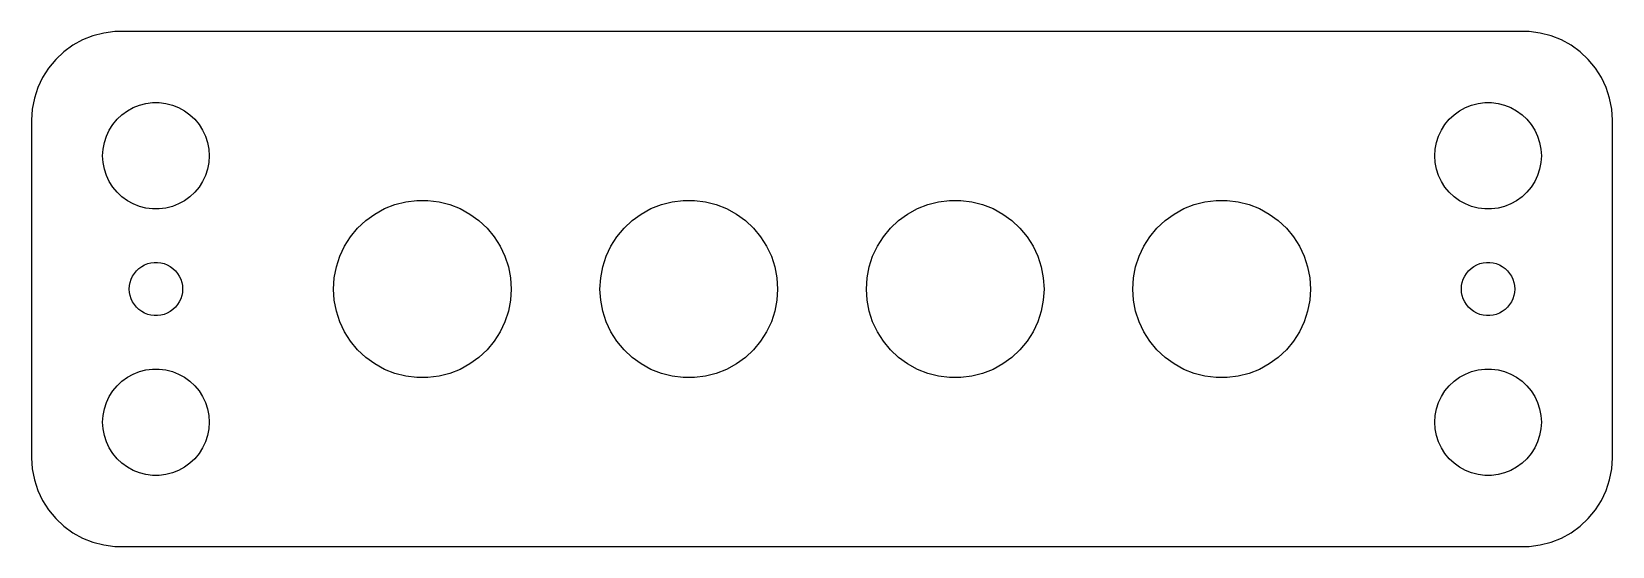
# Model space of a CAD drawing. Header units: metres. Extents: x -44.5 to 44.5, y -14.5 to 14.5.
import ezdxf

# ---------------------------------------------------------------- set-up
doc = ezdxf.new("R2010")
doc.units = ezdxf.units.M

msp = doc.modelspace()

# ---------------------------------------------------------------- linework, layer by layer
for p, q in [((-41.0451, 14.2553), (-41.6289, 14.0241)), ((-40.4369, 14.4114), (-41.0451, 14.2553)), ((-39.8139, 14.4901), (-40.4369, 14.4114)), ((39.8139, 14.4901), (-39.8139, 14.4901)), ((40.4369, 14.4114), (39.8139, 14.4901)), ((41.0451, 14.2553), (40.4369, 14.4114)), ((41.6289, 14.0241), (41.0451, 14.2553)), ((-42.6871, 13.3526), (-43.1448, 12.9227)), ((-42.1791, 13.7216), (-42.6871, 13.3526)), ((-41.6289, 14.0241), (-42.1791, 13.7216)), ((42.1791, 13.7216), (41.6289, 14.0241)), ((42.6871, 13.3526), (42.1791, 13.7216)), ((43.1448, 12.9227), (42.6871, 13.3526)), ((-43.1448, 12.9227), (-43.5451, 12.4389)), ((43.5451, 12.4389), (43.1448, 12.9227)), ((-43.8815, 11.9088), (-44.1489, 11.3406)), ((-43.5451, 12.4389), (-43.8815, 11.9088)), ((43.8815, 11.9088), (43.5451, 12.4389)), ((44.1489, 11.3406), (43.8815, 11.9088)), ((-44.3429, 10.7434), (-44.4606, 10.1267)), ((-44.1489, 11.3406), (-44.3429, 10.7434)), ((44.3429, 10.7434), (44.1489, 11.3406)), ((44.4606, 10.1267), (44.3429, 10.7434)), ((-44.4606, 10.1267), (-44.5, 9.5)), ((-39.6869, 9.55363), (-39.4123, 9.81154)), ((-39.4123, 9.81154), (-39.1075, 10.033)), ((-39.1075, 10.033), (-38.7773, 10.2145)), ((-38.7773, 10.2145), (-38.427, 10.3532)), ((-38.427, 10.3532), (-38.0621, 10.4469)), ((-38.0621, 10.4469), (-37.6884, 10.4941)), ((-37.6884, 10.4941), (-37.3116, 10.4941)), ((-37.3116, 10.4941), (-36.9379, 10.4469)), ((-36.9379, 10.4469), (-36.5729, 10.3532)), ((-36.5729, 10.3532), (-36.2227, 10.2145)), ((-36.2227, 10.2145), (-35.8925, 10.033)), ((-35.8925, 10.033), (-35.5877, 9.81154)), ((-35.5877, 9.81154), (-35.3131, 9.55363)), ((35.3131, 9.55363), (35.5877, 9.81154)), ((35.5877, 9.81154), (35.8925, 10.033)), ((35.8925, 10.033), (36.2227, 10.2145)), ((36.2227, 10.2145), (36.5729, 10.3532)), ((36.5729, 10.3532), (36.9379, 10.4469)), ((36.9379, 10.4469), (37.3116, 10.4941)), ((37.3116, 10.4941), (37.6884, 10.4941)), ((37.6884, 10.4941), (38.0621, 10.4469)), ((38.0621, 10.4469), (38.427, 10.3532)), ((38.427, 10.3532), (38.7773, 10.2145)), ((38.7773, 10.2145), (39.1075, 10.033)), ((39.1075, 10.033), (39.4123, 9.81154)), ((39.4123, 9.81154), (39.6869, 9.55363)), ((44.5, 9.5), (44.4606, 10.1267)), ((-44.5, 9.5), (-44.5, -9.5)), ((-40.2893, 8.60437), (-40.1289, 8.94525)), ((-40.1289, 8.94525), (-39.927, 9.26335)), ((-39.927, 9.26335), (-39.6869, 9.55363)), ((-35.3131, 9.55363), (-35.0729, 9.26335)), ((-35.0729, 9.26335), (-34.8711, 8.94525)), ((-34.8711, 8.94525), (-34.7107, 8.60437)), ((34.7107, 8.60437), (34.8711, 8.94525)), ((34.8711, 8.94525), (35.0729, 9.26335)), ((35.0729, 9.26335), (35.3131, 9.55363)), ((39.6869, 9.55363), (39.927, 9.26335)), ((39.927, 9.26335), (40.1289, 8.94525)), ((40.1289, 8.94525), (40.2893, 8.60437)), ((44.5, -9.5), (44.5, 9.5)), ((-40.4763, 7.87599), (-40.4057, 8.24606)), ((-40.4057, 8.24606), (-40.2893, 8.60437)), ((-34.7107, 8.60437), (-34.5942, 8.24606)), ((-34.5942, 8.24606), (-34.5237, 7.87599)), ((34.5237, 7.87599), (34.5942, 8.24606)), ((34.5942, 8.24606), (34.7107, 8.60437)), ((40.2893, 8.60437), (40.4057, 8.24606)), ((40.4057, 8.24606), (40.4763, 7.87599)), ((-40.5, 7.5), (-40.4763, 7.87599)), ((-40.4763, 7.12399), (-40.5, 7.5)), ((-40.4057, 6.75392), (-40.4763, 7.12399)), ((-34.5237, 7.12399), (-34.5942, 6.75392)), ((-34.5237, 7.87599), (-34.5, 7.5)), ((-34.5, 7.5), (-34.5237, 7.12399)), ((34.5, 7.5), (34.5237, 7.87599)), ((34.5237, 7.12399), (34.5, 7.5)), ((34.5942, 6.75392), (34.5237, 7.12399)), ((40.4763, 7.12399), (40.4057, 6.75392)), ((40.4763, 7.87599), (40.5, 7.5)), ((40.5, 7.5), (40.4763, 7.12399)), ((-40.2893, 6.39561), (-40.4057, 6.75392)), ((-40.1289, 6.05473), (-40.2893, 6.39561)), ((-34.7107, 6.39561), (-34.8711, 6.05473)), ((-34.5942, 6.75392), (-34.7107, 6.39561)), ((34.7107, 6.39561), (34.5942, 6.75392)), ((34.8711, 6.05473), (34.7107, 6.39561)), ((40.2893, 6.39561), (40.1289, 6.05473)), ((40.4057, 6.75392), (40.2893, 6.39561)), ((-39.927, 5.73663), (-40.1289, 6.05473)), ((-39.6869, 5.44635), (-39.927, 5.73663)), ((-39.4123, 5.18845), (-39.6869, 5.44635)), ((-35.3131, 5.44635), (-35.5877, 5.18845)), ((-35.0729, 5.73663), (-35.3131, 5.44635)), ((-34.8711, 6.05473), (-35.0729, 5.73663)), ((35.0729, 5.73663), (34.8711, 6.05473)), ((35.3131, 5.44635), (35.0729, 5.73663)), ((35.5877, 5.18845), (35.3131, 5.44635)), ((39.6869, 5.44635), (39.4123, 5.18845)), ((39.927, 5.73663), (39.6869, 5.44635)), ((40.1289, 6.05473), (39.927, 5.73663)), ((-39.1075, 4.96701), (-39.4123, 5.18845)), ((-38.7773, 4.78551), (-39.1075, 4.96701)), ((-38.427, 4.64682), (-38.7773, 4.78551)), ((-38.0621, 4.55313), (-38.427, 4.64682)), ((-37.6884, 4.50591), (-38.0621, 4.55313)), ((-37.3116, 4.50591), (-37.6884, 4.50591)), ((-36.9379, 4.55313), (-37.3116, 4.50591)), ((-36.5729, 4.64682), (-36.9379, 4.55313)), ((-36.2227, 4.78551), (-36.5729, 4.64682)), ((-35.8925, 4.96701), (-36.2227, 4.78551)), ((-35.5877, 5.18845), (-35.8925, 4.96701)), ((-25.1791, 4.22163), (-24.6289, 4.52412)), ((-24.6289, 4.52412), (-24.0451, 4.75528)), ((-24.0451, 4.75528), (-23.4369, 4.91142)), ((-23.4369, 4.91142), (-22.8139, 4.99013)), ((-22.8139, 4.99013), (-22.186, 4.99013)), ((-22.186, 4.99013), (-21.5631, 4.91142)), ((-21.5631, 4.91142), (-20.9549, 4.75528)), ((-20.9549, 4.75528), (-20.3711, 4.52412)), ((-20.3711, 4.52412), (-19.8209, 4.22163)), ((-10.1791, 4.22163), (-9.62889, 4.52412)), ((-9.62889, 4.52412), (-9.04507, 4.75528)), ((-9.04507, 4.75528), (-8.4369, 4.91142)), ((-8.4369, 4.91142), (-7.81395, 4.99013)), ((-7.81395, 4.99013), (-7.18604, 4.99013)), ((-7.18604, 4.99013), (-6.56308, 4.91142)), ((-6.56308, 4.91142), (-5.95491, 4.75528)), ((-5.95491, 4.75528), (-5.37109, 4.52412)), ((-5.37109, 4.52412), (-4.82086, 4.22163)), ((4.82086, 4.22163), (5.37109, 4.52412)), ((5.37109, 4.52412), (5.95491, 4.75528)), ((5.95491, 4.75528), (6.56308, 4.91142)), ((6.56308, 4.91142), (7.18604, 4.99013)), ((7.18604, 4.99013), (7.81395, 4.99013)), ((7.81395, 4.99013), (8.4369, 4.91142)), ((8.4369, 4.91142), (9.04507, 4.75528)), ((9.04507, 4.75528), (9.62889, 4.52412)), ((9.62889, 4.52412), (10.1791, 4.22163)), ((19.8209, 4.22163), (20.3711, 4.52412)), ((20.3711, 4.52412), (20.9549, 4.75528)), ((20.9549, 4.75528), (21.5631, 4.91142)), ((21.5631, 4.91142), (22.186, 4.99013)), ((22.186, 4.99013), (22.8139, 4.99013)), ((22.8139, 4.99013), (23.4369, 4.91142)), ((23.4369, 4.91142), (24.0451, 4.75528)), ((24.0451, 4.75528), (24.6289, 4.52412)), ((24.6289, 4.52412), (25.1791, 4.22163)), ((35.8925, 4.96701), (35.5877, 5.18845)), ((36.2227, 4.78551), (35.8925, 4.96701)), ((36.5729, 4.64682), (36.2227, 4.78551)), ((36.9379, 4.55313), (36.5729, 4.64682)), ((37.3116, 4.50591), (36.9379, 4.55313)), ((37.6884, 4.50591), (37.3116, 4.50591)), ((38.0621, 4.55313), (37.6884, 4.50591)), ((38.427, 4.64682), (38.0621, 4.55313)), ((38.7773, 4.78551), (38.427, 4.64682)), ((39.1075, 4.96701), (38.7773, 4.78551)), ((39.4123, 5.18845), (39.1075, 4.96701)), ((-26.1448, 3.42273), (-25.6871, 3.85255)), ((-25.6871, 3.85255), (-25.1791, 4.22163)), ((-19.8209, 4.22163), (-19.3129, 3.85255)), ((-19.3129, 3.85255), (-18.8551, 3.42273)), ((-11.1448, 3.42273), (-10.6871, 3.85255)), ((-10.6871, 3.85255), (-10.1791, 4.22163)), ((-4.82086, 4.22163), (-4.31287, 3.85255)), ((-4.31287, 3.85255), (-3.85515, 3.42273)), ((3.85515, 3.42273), (4.31287, 3.85255)), ((4.31287, 3.85255), (4.82086, 4.22163)), ((10.1791, 4.22163), (10.6871, 3.85255)), ((10.6871, 3.85255), (11.1448, 3.42273)), ((18.8551, 3.42273), (19.3129, 3.85255)), ((19.3129, 3.85255), (19.8209, 4.22163)), ((25.1791, 4.22163), (25.6871, 3.85255)), ((25.6871, 3.85255), (26.1448, 3.42273)), ((-26.8815, 2.40877), (-26.5451, 2.93892)), ((-26.5451, 2.93892), (-26.1448, 3.42273)), ((-18.8551, 3.42273), (-18.4549, 2.93892)), ((-18.4549, 2.93892), (-18.1185, 2.40877)), ((-11.8815, 2.40877), (-11.5451, 2.93892)), ((-11.5451, 2.93892), (-11.1448, 3.42273)), ((-3.85515, 3.42273), (-3.45491, 2.93892)), ((-3.45491, 2.93892), (-3.11845, 2.40877)), ((3.11845, 2.40877), (3.45491, 2.93892)), ((3.45491, 2.93892), (3.85515, 3.42273)), ((11.1448, 3.42273), (11.5451, 2.93892)), ((11.5451, 2.93892), (11.8815, 2.40877)), ((18.1185, 2.40877), (18.4549, 2.93892)), ((18.4549, 2.93892), (18.8551, 3.42273)), ((26.1448, 3.42273), (26.5451, 2.93892)), ((26.5451, 2.93892), (26.8815, 2.40877)), ((-27.3429, 1.24344), (-27.1489, 1.84062)), ((-27.1489, 1.84062), (-26.8815, 2.40877)), ((-18.1185, 2.40877), (-17.8511, 1.84062)), ((-17.8511, 1.84062), (-17.6571, 1.24344)), ((-12.3429, 1.24344), (-12.1489, 1.84062)), ((-12.1489, 1.84062), (-11.8815, 2.40877)), ((-3.11845, 2.40877), (-2.8511, 1.84062)), ((-2.8511, 1.84062), (-2.65707, 1.24344)), ((2.65707, 1.24344), (2.8511, 1.84062)), ((2.8511, 1.84062), (3.11845, 2.40877)), ((11.8815, 2.40877), (12.1489, 1.84062)), ((12.1489, 1.84062), (12.3429, 1.24344)), ((17.6571, 1.24344), (17.8511, 1.84062)), ((17.8511, 1.84062), (18.1185, 2.40877)), ((26.8815, 2.40877), (27.1489, 1.84062)), ((27.1489, 1.84062), (27.3429, 1.24344)), ((-38.7135, 0.881668), (-38.5934, 1.02681)), ((-38.5934, 1.02681), (-38.4561, 1.15576)), ((-38.4561, 1.15576), (-38.3037, 1.26648)), ((-38.3037, 1.26648), (-38.1387, 1.35724)), ((-38.1387, 1.35724), (-37.9635, 1.42657)), ((-37.9635, 1.42657), (-37.7811, 1.47342)), ((-37.7811, 1.47342), (-37.5942, 1.49704)), ((-37.5942, 1.49704), (-37.4058, 1.49704)), ((-37.4058, 1.49704), (-37.2189, 1.47342)), ((-37.2189, 1.47342), (-37.0365, 1.42657)), ((-37.0365, 1.42657), (-36.8613, 1.35724)), ((-36.8613, 1.35724), (-36.6963, 1.26648)), ((-36.6963, 1.26648), (-36.5439, 1.15576)), ((-36.5439, 1.15576), (-36.4065, 1.02681)), ((-36.4065, 1.02681), (-36.2865, 0.881668)), ((-27.4606, 0.626663), (-27.3429, 1.24344)), ((-17.6571, 1.24344), (-17.5394, 0.626663)), ((-12.4606, 0.626663), (-12.3429, 1.24344)), ((-2.65707, 1.24344), (-2.53941, 0.626663)), ((2.53941, 0.626663), (2.65707, 1.24344)), ((12.3429, 1.24344), (12.4606, 0.626663)), ((17.5394, 0.626663), (17.6571, 1.24344)), ((27.3429, 1.24344), (27.4606, 0.626663)), ((36.2865, 0.881668), (36.4065, 1.02681)), ((36.4065, 1.02681), (36.5439, 1.15576)), ((36.5439, 1.15576), (36.6963, 1.26648)), ((36.6963, 1.26648), (36.8613, 1.35724)), ((36.8613, 1.35724), (37.0365, 1.42657)), ((37.0365, 1.42657), (37.2189, 1.47342)), ((37.2189, 1.47342), (37.4058, 1.49704)), ((37.4058, 1.49704), (37.5942, 1.49704)), ((37.5942, 1.49704), (37.7811, 1.47342)), ((37.7811, 1.47342), (37.9635, 1.42657)), ((37.9635, 1.42657), (38.1387, 1.35724)), ((38.1387, 1.35724), (38.3037, 1.26648)), ((38.3037, 1.26648), (38.4561, 1.15576)), ((38.4561, 1.15576), (38.5934, 1.02681)), ((38.5934, 1.02681), (38.7135, 0.881668)), ((-39, 0), (-38.9882, 0.187988)), ((-38.9882, -0.187988), (-39, 0)), ((-38.9882, 0.187988), (-38.9529, 0.373032)), ((-38.9529, 0.373032), (-38.8947, 0.552185)), ((-38.8947, 0.552185), (-38.8145, 0.722626)), ((-38.8145, 0.722626), (-38.7135, 0.881668)), ((-36.2865, 0.881668), (-36.1855, 0.722626)), ((-36.1855, 0.722626), (-36.1053, 0.552185)), ((-36.1053, 0.552185), (-36.0471, 0.373032)), ((-36.0471, 0.373032), (-36.0118, 0.187988)), ((-36.0118, 0.187988), (-36, 0)), ((-36, 0), (-36.0118, -0.187988)), ((-27.5, 0), (-27.4606, 0.626663)), ((-27.4606, -0.626663), (-27.5, 0)), ((-17.5394, 0.626663), (-17.5, 0)), ((-17.5, 0), (-17.5394, -0.626663)), ((-12.5, 0), (-12.4606, 0.626663)), ((-12.4606, -0.626663), (-12.5, 0)), ((-2.53941, 0.626663), (-2.5, 0)), ((-2.5, 0), (-2.53941, -0.626663)), ((2.5, 0), (2.53941, 0.626663)), ((2.53941, -0.626663), (2.5, 0)), ((12.4606, 0.626663), (12.5, 0)), ((12.5, 0), (12.4606, -0.626663)), ((17.5, 0), (17.5394, 0.626663)), ((17.5394, -0.626663), (17.5, 0)), ((27.4606, 0.626663), (27.5, 0)), ((27.5, 0), (27.4606, -0.626663)), ((36, 0), (36.0118, 0.187988)), ((36.0118, -0.187988), (36, 0)), ((36.0118, 0.187988), (36.0471, 0.373032)), ((36.0471, 0.373032), (36.1053, 0.552185)), ((36.1053, 0.552185), (36.1855, 0.722626)), ((36.1855, 0.722626), (36.2865, 0.881668)), ((38.7135, 0.881668), (38.8145, 0.722626)), ((38.8145, 0.722626), (38.8947, 0.552185)), ((38.8947, 0.552185), (38.9529, 0.373032)), ((38.9529, 0.373032), (38.9882, 0.187988)), ((38.9882, 0.187988), (39, 0)), ((39, 0), (38.9882, -0.187988)), ((-38.9529, -0.373032), (-38.9882, -0.187988)), ((-38.8947, -0.552185), (-38.9529, -0.373032)), ((-38.8145, -0.722626), (-38.8947, -0.552185)), ((-38.7135, -0.881668), (-38.8145, -0.722626)), ((-38.5934, -1.02681), (-38.7135, -0.881668)), ((-36.2865, -0.881668), (-36.4065, -1.02681)), ((-36.1855, -0.722626), (-36.2865, -0.881668)), ((-36.1053, -0.552185), (-36.1855, -0.722626)), ((-36.0471, -0.373032), (-36.1053, -0.552185)), ((-36.0118, -0.187988), (-36.0471, -0.373032)), ((-27.3429, -1.24344), (-27.4606, -0.626663)), ((-17.5394, -0.626663), (-17.6571, -1.24344)), ((-12.3429, -1.24344), (-12.4606, -0.626663)), ((-2.53941, -0.626663), (-2.65707, -1.24344)), ((2.65707, -1.24344), (2.53941, -0.626663)), ((12.4606, -0.626663), (12.3429, -1.24344)), ((17.6571, -1.24344), (17.5394, -0.626663)), ((27.4606, -0.626663), (27.3429, -1.24344)), ((36.0471, -0.373032), (36.0118, -0.187988)), ((36.1053, -0.552185), (36.0471, -0.373032)), ((36.1855, -0.722626), (36.1053, -0.552185)), ((36.2865, -0.881668), (36.1855, -0.722626)), ((36.4065, -1.02681), (36.2865, -0.881668)), ((38.7135, -0.881668), (38.5934, -1.02681)), ((38.8145, -0.722626), (38.7135, -0.881668)), ((38.8947, -0.552185), (38.8145, -0.722626)), ((38.9529, -0.373032), (38.8947, -0.552185)), ((38.9882, -0.187988), (38.9529, -0.373032)), ((-38.4561, -1.15576), (-38.5934, -1.02681)), ((-38.3037, -1.26648), (-38.4561, -1.15576)), ((-38.1387, -1.35724), (-38.3037, -1.26648)), ((-37.9635, -1.42657), (-38.1387, -1.35724)), ((-37.7811, -1.47342), (-37.9635, -1.42657)), ((-37.5942, -1.49704), (-37.7811, -1.47342)), ((-37.4058, -1.49704), (-37.5942, -1.49704)), ((-37.2189, -1.47342), (-37.4058, -1.49704)), ((-37.0365, -1.42657), (-37.2189, -1.47342)), ((-36.8613, -1.35724), (-37.0365, -1.42657)), ((-36.6963, -1.26648), (-36.8613, -1.35724)), ((-36.5439, -1.15576), (-36.6963, -1.26648)), ((-36.4065, -1.02681), (-36.5439, -1.15576)), ((-27.1489, -1.84062), (-27.3429, -1.24344)), ((-17.6571, -1.24344), (-17.8511, -1.84062)), ((-12.1489, -1.84062), (-12.3429, -1.24344)), ((-2.65707, -1.24344), (-2.8511, -1.84062)), ((2.8511, -1.84062), (2.65707, -1.24344)), ((12.3429, -1.24344), (12.1489, -1.84062)), ((17.8511, -1.84062), (17.6571, -1.24344)), ((27.3429, -1.24344), (27.1489, -1.84062)), ((36.5439, -1.15576), (36.4065, -1.02681)), ((36.6963, -1.26648), (36.5439, -1.15576)), ((36.8613, -1.35724), (36.6963, -1.26648)), ((37.0365, -1.42657), (36.8613, -1.35724)), ((37.2189, -1.47342), (37.0365, -1.42657)), ((37.4058, -1.49704), (37.2189, -1.47342)), ((37.5942, -1.49704), (37.4058, -1.49704)), ((37.7811, -1.47342), (37.5942, -1.49704)), ((37.9635, -1.42657), (37.7811, -1.47342)), ((38.1387, -1.35724), (37.9635, -1.42657)), ((38.3037, -1.26648), (38.1387, -1.35724)), ((38.4561, -1.15576), (38.3037, -1.26648)), ((38.5934, -1.02681), (38.4561, -1.15576)), ((-26.8815, -2.40877), (-27.1489, -1.84062)), ((-26.5451, -2.93892), (-26.8815, -2.40877)), ((-18.1185, -2.40877), (-18.4549, -2.93892)), ((-17.8511, -1.84062), (-18.1185, -2.40877)), ((-11.8815, -2.40877), (-12.1489, -1.84062)), ((-11.5451, -2.93892), (-11.8815, -2.40877)), ((-3.11845, -2.40877), (-3.45491, -2.93892)), ((-2.8511, -1.84062), (-3.11845, -2.40877)), ((3.11845, -2.40877), (2.8511, -1.84062)), ((3.45491, -2.93892), (3.11845, -2.40877)), ((11.8815, -2.40877), (11.5451, -2.93892)), ((12.1489, -1.84062), (11.8815, -2.40877)), ((18.1185, -2.40877), (17.8511, -1.84062)), ((18.4549, -2.93892), (18.1185, -2.40877)), ((26.8815, -2.40877), (26.5451, -2.93892)), ((27.1489, -1.84062), (26.8815, -2.40877)), ((-26.1448, -3.42273), (-26.5451, -2.93892)), ((-25.6871, -3.85255), (-26.1448, -3.42273)), ((-18.8551, -3.42273), (-19.3129, -3.85255)), ((-18.4549, -2.93892), (-18.8551, -3.42273)), ((-11.1448, -3.42273), (-11.5451, -2.93892)), ((-10.6871, -3.85255), (-11.1448, -3.42273)), ((-3.85515, -3.42273), (-4.31287, -3.85255)), ((-3.45491, -2.93892), (-3.85515, -3.42273)), ((3.85515, -3.42273), (3.45491, -2.93892)), ((4.31287, -3.85255), (3.85515, -3.42273)), ((11.1448, -3.42273), (10.6871, -3.85255)), ((11.5451, -2.93892), (11.1448, -3.42273)), ((18.8551, -3.42273), (18.4549, -2.93892)), ((19.3129, -3.85255), (18.8551, -3.42273)), ((26.1448, -3.42273), (25.6871, -3.85255)), ((26.5451, -2.93892), (26.1448, -3.42273)), ((-25.1791, -4.22163), (-25.6871, -3.85255)), ((-24.6289, -4.52412), (-25.1791, -4.22163)), ((-19.8209, -4.22163), (-20.3711, -4.52412)), ((-19.3129, -3.85255), (-19.8209, -4.22163)), ((-10.1791, -4.22163), (-10.6871, -3.85255)), ((-9.62889, -4.52412), (-10.1791, -4.22163)), ((-4.82086, -4.22163), (-5.37109, -4.52412)), ((-4.31287, -3.85255), (-4.82086, -4.22163)), ((4.82086, -4.22163), (4.31287, -3.85255)), ((5.37109, -4.52412), (4.82086, -4.22163)), ((10.1791, -4.22163), (9.62889, -4.52412)), ((10.6871, -3.85255), (10.1791, -4.22163)), ((19.8209, -4.22163), (19.3129, -3.85255)), ((20.3711, -4.52412), (19.8209, -4.22163)), ((25.1791, -4.22163), (24.6289, -4.52412)), ((25.6871, -3.85255), (25.1791, -4.22163)), ((-39.6869, -5.44635), (-39.4123, -5.18845)), ((-39.4123, -5.18845), (-39.1075, -4.96701)), ((-39.1075, -4.96701), (-38.7773, -4.78551)), ((-38.7773, -4.78551), (-38.427, -4.64682)), ((-38.427, -4.64682), (-38.0621, -4.55313)), ((-38.0621, -4.55313), (-37.6884, -4.50591)), ((-37.6884, -4.50591), (-37.3116, -4.50591)), ((-37.3116, -4.50591), (-36.9379, -4.55313)), ((-36.9379, -4.55313), (-36.5729, -4.64682)), ((-36.5729, -4.64682), (-36.2227, -4.78551)), ((-36.2227, -4.78551), (-35.8925, -4.96701)), ((-35.8925, -4.96701), (-35.5877, -5.18845)), ((-35.5877, -5.18845), (-35.3131, -5.44635)), ((-24.0451, -4.75528), (-24.6289, -4.52412)), ((-23.4369, -4.91142), (-24.0451, -4.75528)), ((-22.8139, -4.99013), (-23.4369, -4.91142)), ((-22.186, -4.99013), (-22.8139, -4.99013)), ((-21.5631, -4.91142), (-22.186, -4.99013)), ((-20.9549, -4.75528), (-21.5631, -4.91142)), ((-20.3711, -4.52412), (-20.9549, -4.75528)), ((-9.04507, -4.75528), (-9.62889, -4.52412)), ((-8.4369, -4.91142), (-9.04507, -4.75528)), ((-7.81395, -4.99013), (-8.4369, -4.91142)), ((-7.18604, -4.99013), (-7.81395, -4.99013)), ((-6.56308, -4.91142), (-7.18604, -4.99013)), ((-5.95491, -4.75528), (-6.56308, -4.91142)), ((-5.37109, -4.52412), (-5.95491, -4.75528)), ((5.95491, -4.75528), (5.37109, -4.52412)), ((6.56308, -4.91142), (5.95491, -4.75528)), ((7.18604, -4.99013), (6.56308, -4.91142)), ((7.81395, -4.99013), (7.18604, -4.99013)), ((8.4369, -4.91142), (7.81395, -4.99013)), ((9.04507, -4.75528), (8.4369, -4.91142)), ((9.62889, -4.52412), (9.04507, -4.75528)), ((20.9549, -4.75528), (20.3711, -4.52412)), ((21.5631, -4.91142), (20.9549, -4.75528)), ((22.186, -4.99013), (21.5631, -4.91142)), ((22.8139, -4.99013), (22.186, -4.99013)), ((23.4369, -4.91142), (22.8139, -4.99013)), ((24.0451, -4.75528), (23.4369, -4.91142)), ((24.6289, -4.52412), (24.0451, -4.75528)), ((35.3131, -5.44635), (35.5877, -5.18845)), ((35.5877, -5.18845), (35.8925, -4.96701)), ((35.8925, -4.96701), (36.2227, -4.78551)), ((36.2227, -4.78551), (36.5729, -4.64682)), ((36.5729, -4.64682), (36.9379, -4.55313)), ((36.9379, -4.55313), (37.3116, -4.50591)), ((37.3116, -4.50591), (37.6884, -4.50591)), ((37.6884, -4.50591), (38.0621, -4.55313)), ((38.0621, -4.55313), (38.427, -4.64682)), ((38.427, -4.64682), (38.7773, -4.78551)), ((38.7773, -4.78551), (39.1075, -4.96701)), ((39.1075, -4.96701), (39.4123, -5.18845)), ((39.4123, -5.18845), (39.6869, -5.44635)), ((-40.2893, -6.39561), (-40.1289, -6.05473)), ((-40.1289, -6.05473), (-39.927, -5.73663)), ((-39.927, -5.73663), (-39.6869, -5.44635)), ((-35.3131, -5.44635), (-35.0729, -5.73663)), ((-35.0729, -5.73663), (-34.8711, -6.05473)), ((-34.8711, -6.05473), (-34.7107, -6.39561)), ((34.7107, -6.39561), (34.8711, -6.05473)), ((34.8711, -6.05473), (35.0729, -5.73663)), ((35.0729, -5.73663), (35.3131, -5.44635)), ((39.6869, -5.44635), (39.927, -5.73663)), ((39.927, -5.73663), (40.1289, -6.05473)), ((40.1289, -6.05473), (40.2893, -6.39561)), ((-40.4763, -7.12399), (-40.4057, -6.75392)), ((-40.4057, -6.75392), (-40.2893, -6.39561)), ((-34.7107, -6.39561), (-34.5942, -6.75392)), ((-34.5942, -6.75392), (-34.5237, -7.12399)), ((34.5237, -7.12399), (34.5942, -6.75392)), ((34.5942, -6.75392), (34.7107, -6.39561)), ((40.2893, -6.39561), (40.4057, -6.75392)), ((40.4057, -6.75392), (40.4763, -7.12399)), ((-40.5, -7.5), (-40.4763, -7.12399)), ((-40.4763, -7.87599), (-40.5, -7.5)), ((-40.4057, -8.24606), (-40.4763, -7.87599)), ((-34.5237, -7.87599), (-34.5942, -8.24606)), ((-34.5237, -7.12399), (-34.5, -7.5)), ((-34.5, -7.5), (-34.5237, -7.87599)), ((34.5, -7.5), (34.5237, -7.12399)), ((34.5237, -7.87599), (34.5, -7.5)), ((34.5942, -8.24606), (34.5237, -7.87599)), ((40.4763, -7.87599), (40.4057, -8.24606)), ((40.4763, -7.12399), (40.5, -7.5)), ((40.5, -7.5), (40.4763, -7.87599)), ((-40.2893, -8.60437), (-40.4057, -8.24606)), ((-40.1289, -8.94525), (-40.2893, -8.60437)), ((-34.7107, -8.60437), (-34.8711, -8.94525)), ((-34.5942, -8.24606), (-34.7107, -8.60437)), ((34.7107, -8.60437), (34.5942, -8.24606)), ((34.8711, -8.94525), (34.7107, -8.60437)), ((40.2893, -8.60437), (40.1289, -8.94525)), ((40.4057, -8.24606), (40.2893, -8.60437)), ((-44.5, -9.5), (-44.4606, -10.1267)), ((-39.927, -9.26335), (-40.1289, -8.94525)), ((-39.6869, -9.55363), (-39.927, -9.26335)), ((-39.4123, -9.81154), (-39.6869, -9.55363)), ((-35.3131, -9.55363), (-35.5877, -9.81154)), ((-35.0729, -9.26335), (-35.3131, -9.55363)), ((-34.8711, -8.94525), (-35.0729, -9.26335)), ((35.0729, -9.26335), (34.8711, -8.94525)), ((35.3131, -9.55363), (35.0729, -9.26335)), ((35.5877, -9.81154), (35.3131, -9.55363)), ((39.6869, -9.55363), (39.4123, -9.81154)), ((39.927, -9.26335), (39.6869, -9.55363)), ((40.1289, -8.94525), (39.927, -9.26335)), ((44.4606, -10.1267), (44.5, -9.5)), ((-44.4606, -10.1267), (-44.3429, -10.7434)), ((-39.1075, -10.033), (-39.4123, -9.81154)), ((-38.7773, -10.2145), (-39.1075, -10.033)), ((-38.427, -10.3532), (-38.7773, -10.2145)), ((-38.0621, -10.4469), (-38.427, -10.3532)), ((-37.6884, -10.4941), (-38.0621, -10.4469)), ((-37.3116, -10.4941), (-37.6884, -10.4941)), ((-36.9379, -10.4469), (-37.3116, -10.4941)), ((-36.5729, -10.3532), (-36.9379, -10.4469)), ((-36.2227, -10.2145), (-36.5729, -10.3532)), ((-35.8925, -10.033), (-36.2227, -10.2145)), ((-35.5877, -9.81154), (-35.8925, -10.033)), ((35.8925, -10.033), (35.5877, -9.81154)), ((36.2227, -10.2145), (35.8925, -10.033)), ((36.5729, -10.3532), (36.2227, -10.2145)), ((36.9379, -10.4469), (36.5729, -10.3532)), ((37.3116, -10.4941), (36.9379, -10.4469)), ((37.6884, -10.4941), (37.3116, -10.4941)), ((38.0621, -10.4469), (37.6884, -10.4941)), ((38.427, -10.3532), (38.0621, -10.4469)), ((38.7773, -10.2145), (38.427, -10.3532)), ((39.1075, -10.033), (38.7773, -10.2145)), ((39.4123, -9.81154), (39.1075, -10.033)), ((44.3429, -10.7434), (44.4606, -10.1267)), ((-44.3429, -10.7434), (-44.1489, -11.3406)), ((-44.1489, -11.3406), (-43.8815, -11.9088)), ((43.8815, -11.9088), (44.1489, -11.3406)), ((44.1489, -11.3406), (44.3429, -10.7434)), ((-43.8815, -11.9088), (-43.5451, -12.4389)), ((-43.5451, -12.4389), (-43.1448, -12.9227)), ((43.1448, -12.9227), (43.5451, -12.4389)), ((43.5451, -12.4389), (43.8815, -11.9088)), ((-43.1448, -12.9227), (-42.6871, -13.3526)), ((42.6871, -13.3526), (43.1448, -12.9227)), ((-42.6871, -13.3526), (-42.1791, -13.7216)), ((-42.1791, -13.7216), (-41.6289, -14.0241)), ((-41.6289, -14.0241), (-41.0451, -14.2553)), ((41.0451, -14.2553), (41.6289, -14.0241)), ((41.6289, -14.0241), (42.1791, -13.7216)), ((42.1791, -13.7216), (42.6871, -13.3526)), ((-41.0451, -14.2553), (-40.4369, -14.4114)), ((-40.4369, -14.4114), (-39.8139, -14.4901)), ((-39.8139, -14.4901), (39.8139, -14.4901)), ((39.8139, -14.4901), (40.4369, -14.4114)), ((40.4369, -14.4114), (41.0451, -14.2553))]:
    msp.add_line(p, q)

doc.saveas('drawing.dxf')
